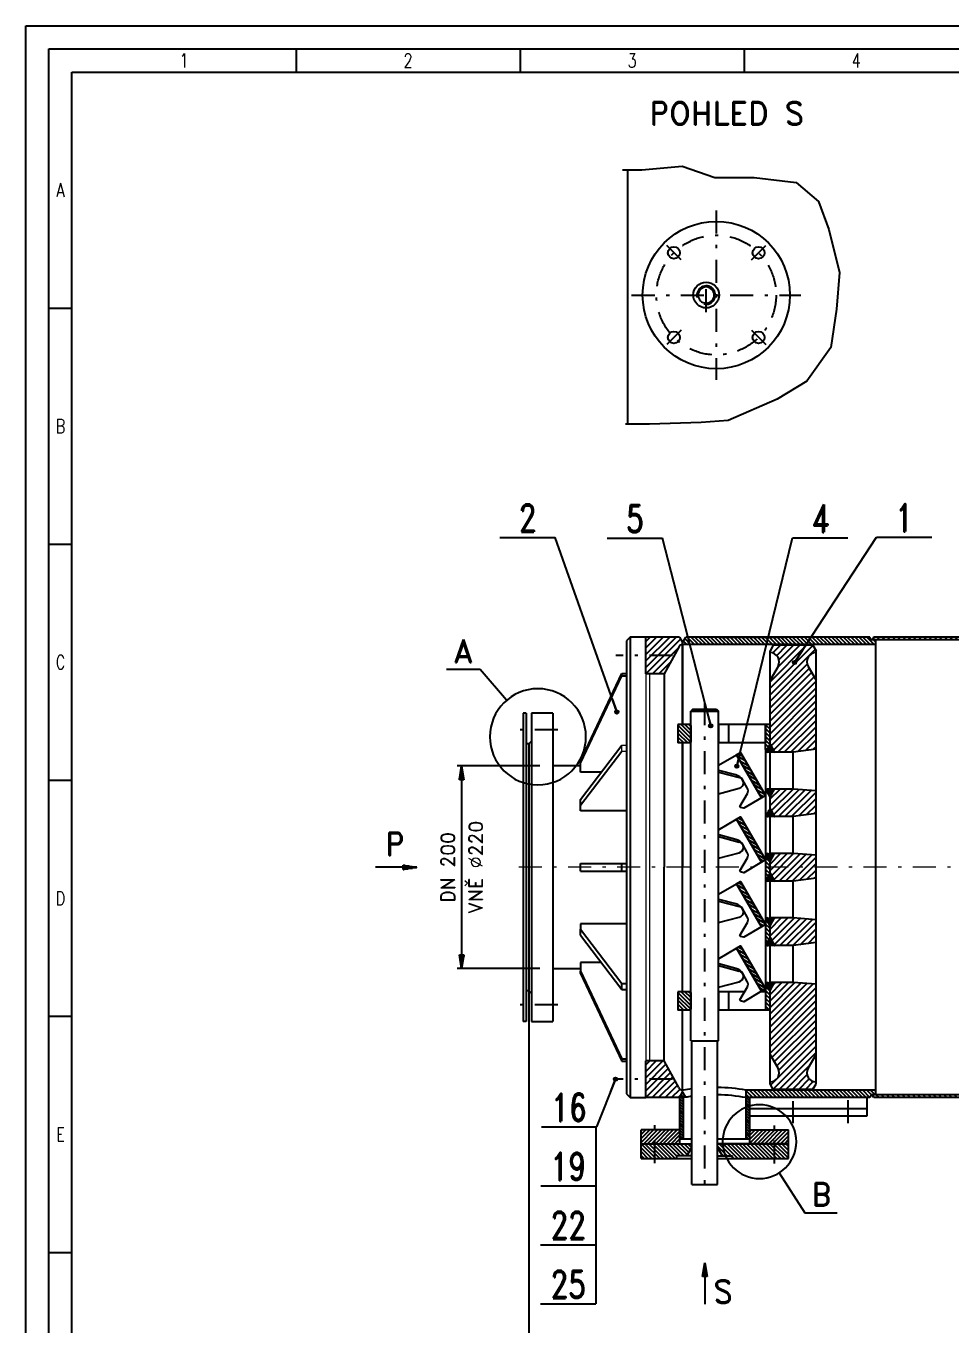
# Model space of a CAD drawing. Header units: millimetres. Extents: x -1300 to 1720, y -1790 to 360.
# Drawn here: x -1300 to -296, y -1049 to 360 of the extents above; entities that cross this region are included whole.
import ezdxf
from ezdxf.enums import TextEntityAlignment as Align

# ---------------------------------------------------------------- set-up
doc = ezdxf.new("R2010")
doc.units = ezdxf.units.MM
doc.header["$LTSCALE"] = 5
doc.header["$PDMODE"] = 1
doc.linetypes.add('CSN_CERCHOVANA', pattern=[10.7, 5, -2.5, 0.7, -2.5])
for name, color, linetype in [('DV1_0', 7, 'Continuous'), ('KOTY', 4, 'Continuous'), ('OSY', 1, 'CSN_CERCHOVANA'), ('PROF_FRM1', 7, 'Continuous'), ('PROF_FRM2', 7, 'Continuous'), ('PROF_FRM3', 6, 'Continuous'), ('SILNA', 7, 'Continuous'), ('SLABA', 4, 'Continuous'), ('SRAFY', 6, 'Continuous'), ('TUCNA', 2, 'Continuous'), ('ZAVIT', 4, 'Continuous')]:
    doc.layers.add(name, color=color, linetype=linetype)
doc.styles.add('MSPR_TXT', font='romans', dxfattribs={"width": 0.75})
doc.styles.add('ROMANS', font='ROMANS.SHX')
doc.styles.add('SIMPLEX', font='SIMPLEX', dxfattribs={"width": 0.75})
doc.styles.add('ZVVZ', font='romand.shx')
doc.dimstyles.new('PROFI_CSN', dxfattribs={"dimscale": 0, "dimtxt": 3, "dimasz": 3, "dimexe": 1, "dimexo": 0, "dimgap": 1.5, "dimtad": 1, "dimlfac": -1, "dimrnd": 0.5, "dimzin": 9, "dimlunit": 6, "dimtxsty": 'ZVVZ', "dimblk": 'PRCLFILL', "dimcen": 0, "dimclrd": 256, "dimclre": 256, "dimclrt": 256, "dimadec": 1, "dimazin": 2, "dimtm": 1e-09, "dimtfac": 0.6, "dimtmove": 0, "dimatfit": 0, "dimldrblk": 'PRCLFILL', "dimfxl": 0, "dimarcsym": 0})

# ---------------------------------------------------------------- blocks, each defined once
blk = doc.blocks.new('PRCLFILL')
at = {"ltscale": 20}
for p, q in [((-1, 0.167), (0, 0)), ((-1, -0.167), (-1, 0.167)), ((0, 0), (-1, -0.167))]:
    blk.add_line(p, q, dxfattribs=at)
at = {"color": 0, "ltscale": 20}
for p, q in [((-1, 0.146), (-0.873, 0.146)), ((-1, 0.096), (-0.573, 0.096)), ((-1, 0.046), (-0.273, 0.046)), ((-1, -0.004), (-0.027, -0.004)), ((-1, -0.054), (-0.327, -0.054)), ((-1, -0.104), (-0.627, -0.104)), ((-1, -0.154), (-0.927, -0.154))]:
    blk.add_line(p, q, dxfattribs=at)
blk = doc.blocks.new('*D76')
at = {"layer": 'Defpoints', "color": 0}
for p in [(311.7, -553.5), (-753.5, -687.5), (311.7, -1109)]:
    blk.add_point(p, dxfattribs=at)
at = {"layer": 'KOTY', "lineweight": -2}
for p, q in [((311.7, -553.5), (311.7, -1114)), ((-753.5, -687.5), (-753.5, -1114)), ((-738.5, -1109), (296.7, -1109))]:
    blk.add_line(p, q, dxfattribs=at)
at = {"layer": 'KOTY', "lineweight": -2, "xscale": 15, "yscale": 15, "zscale": 15, "rotation": 180}
blk.add_blockref('PRCLFILL', (-753.5, -1109), dxfattribs=at)
at = {"layer": 'KOTY', "lineweight": -2, "xscale": 15, "yscale": 15, "zscale": 15}
blk.add_blockref('PRCLFILL', (311.7, -1109), dxfattribs=at)
at = {"layer": 'KOTY', "insert": (-220.9, -1090), "char_height": 15, "attachment_point": 5, "style": 'ZVVZ'}
blk.add_mtext('(1065)', dxfattribs=at)
blk = doc.blocks.new('*D79')
at = {"layer": 'Defpoints', "color": 0}
for p in [(-741.6, -443.5), (-826.4, -663.5), (-741.6, -663.5)]:
    blk.add_point(p, dxfattribs=at)
at = {"layer": 'KOTY', "lineweight": -2}
for p, q in [((-741.6, -443.5), (-831.4, -443.5)), ((-826.4, -458.5), (-826.4, -648.5)), ((-741.6, -663.5), (-831.4, -663.5))]:
    blk.add_line(p, q, dxfattribs=at)
at = {"layer": 'KOTY', "lineweight": -2, "xscale": 15, "yscale": 15, "zscale": 15}
for p, rotation in [((-826.4, -443.5), 90), ((-826.4, -663.5), 270)]:
    blk.add_blockref('PRCLFILL', p, dxfattribs=dict(at, rotation=rotation))
at = {"layer": 'KOTY', "insert": (-841.4, -553.5), "char_height": 15, "attachment_point": 5, "rotation": 90, "style": 'ZVVZ'}
blk.add_mtext('DN 200', dxfattribs=at)
blk = doc.blocks.new('prcirtop')
blk.add_lwpolyline([(-1, 0, 1), (1, 0, 1)], format="xyb", close=True)
blk = doc.blocks.new('PROFBT003XATVE')
at = {"layer": 'PROF_FRM1'}
for p, q in [((0, 0), (0, 420)), ((0, 420), (594, 420))]:
    blk.add_line(p, q, dxfattribs=at)
at = {"layer": 'PROF_FRM3'}
for p, q in [((-5, -5), (-5, 425)), ((-5, 425), (599, 425)), ((53.67, 420), (53.67, 415)), ((102.33, 420), (102.33, 415)), ((151, 420), (151, 415)), ((5, 5), (5, 415)), ((5, 415), (589, 415)), ((0, 363.75), (5, 363.75)), ((0, 312.5), (5, 312.5)), ((0, 261.25), (5, 261.25)), ((0, 210), (5, 210)), ((0, 158.75), (5, 158.75))]:
    blk.add_line(p, q, dxfattribs=at)
at = {"style": 'ZVVZ', "flags": 9}
for tag in ['INFO', 'INFO1', 'INFO2', 'INFO3', 'INFO4', 'INFO5', 'INFO6', 'INFO7', 'INFO8', 'INFO9']:
    blk.add_attdef(tag, (0, 0), '', height=3, dxfattribs=at)
at = {"layer": 'PROF_FRM2', "style": 'SIMPLEX', "width": 0.75}
for s, p in [('1', (29.33, 416)), ('2', (78, 416)), ('3', (126.67, 416)), ('4', (175.33, 416)), ('A', (2.5, 387.88)), ('B', (2.5, 336.62)), ('C', (2.5, 285.38)), ('D', (2.5, 234.12)), ('E', (2.5, 182.88))]:
    blk.add_text(s, height=3, dxfattribs=at).set_placement(p, align=Align.CENTER)
at = {"layer": 'PROF_FRM2', "style": 'MSPR_TXT', "width": 0.75, "flags": 1}
for tag, p in [('DY', (594, 420)), ('DX', (0, 0))]:
    blk.add_attdef(tag, p, '', height=10, dxfattribs=at)
at = {"layer": 'SILNA', "color": 4, "style": 'ROMANS'}
for tag, p, height in [('BLATT5', (555.26, 82.11), 3), ('POZN', (439.84, 61.31), 2), ('BLATT9A', (443.79, 55.7), 2), ('BLATT8A', (444.68, 37.14), 2), ('SKP', (479.28, 31.96), 2), ('STARY', (520.58, 31.66), 2)]:
    blk.add_attdef(tag, p, '', height=height, dxfattribs=at)
at = {"layer": 'SILNA', "color": 4, "style": 'ROMANS', "flags": 8}
for tag, height, p in [('C', 2.5, (442.82, 76.7)), ('BG', 2, (452.54, 71.85))]:
    blk.add_attdef(tag, text='', height=height, dxfattribs=at).set_placement(p, align=Align.CENTER)
at = {"layer": 'SILNA', "color": 7, "style": 'ROMANS'}
for tag, height, p in [('BLATT4', 4, (425.33, 49.1)), ('BLATT10A', 5, (456.11, 19.71)), ('BLATT12', 5, (543.51, 16.88)), ('BLAT10B', 5, (454.34, 11.96))]:
    blk.add_attdef(tag, text='', height=height, dxfattribs=at).set_placement(p, align=Align.CENTER)
at = {"layer": 'SILNA', "color": 4, "style": 'ROMANS'}
blk.add_attdef('PREZ', text='', height=2, dxfattribs=at).set_placement((457.25, 52.08), align=Align.MIDDLE)
at = {"layer": 'SILNA', "color": 4, "style": 'ROMANS', "width": 1.137469}
blk.add_attdef('TECHN', text='', height=2, rotation=0.0172, dxfattribs=at).set_placement((449.17, 46.67), (469.97, 46.67), align=Align.FIT)
at = {"layer": 'SILNA', "color": 4, "style": 'ROMANS'}
for tag, height, p in [('VEDL', 2, (425.66, 42.76)), ('V', 3, (584.05, 18.45))]:
    blk.add_attdef(tag, text='', height=height, dxfattribs=at).set_placement(p, align=Align.CENTER)
blk.add_attdef('TYP', text='', height=2, dxfattribs=at).set_placement((464.66, 31.66), align=Align.RIGHT)
at = {"layer": 'SILNA', "color": 4, "style": 'ROMANS', "flags": 8}
for tag, p in [('L', (514.45, 12.3)), ('L1', (582.96, 12.3))]:
    blk.add_attdef(tag, p, '', height=2, dxfattribs=at)
blk = doc.blocks.new('ballflag')
blk.add_line((0, 0), (2, 0))
at = {"style": 'SIMPLEX', "width": 0.75}
blk.add_attdef('ATR1', text='', height=1, dxfattribs=at).set_placement((1.002, 0.203), align=Align.CENTER)
blk = doc.blocks.new('PROFBALL00BQ17AE')
at = {"layer": 'TUCNA'}
ref = blk.add_blockref('ballflag', (0, 0), dxfattribs=dict(at, xscale=6, yscale=6, zscale=6))
ref.add_attrib('ATR1', '1', dxfattribs={"layer": '0', "height": 6, "style": 'ZVVZ', "width": 0.75}).set_placement((6.01, 1.22), align=Align.CENTER)
blk = doc.blocks.new('P-DOT')
blk.add_line((-1, 0), (0, 0))
at = {"color": 0}
for p, q in [((-0.125, 0), (0.125, 0)), ((-0.118, 0.04), (0.118, 0.04)), ((-0.096, 0.08), (0.096, 0.08)), ((-0.035, 0.12), (0.035, 0.12)), ((-0.118, -0.04), (0.118, -0.04)), ((-0.096, -0.08), (0.096, -0.08)), ((-0.035, -0.12), (0.035, -0.12))]:
    blk.add_line(p, q, dxfattribs=at)
blk.add_circle((0, 0), 0.125)
blk = doc.blocks.new('PROFBALL00BQDZSE', base_point=(12, 0))
at = {"layer": 'TUCNA'}
ref = blk.add_blockref('ballflag', (0, 0), dxfattribs=dict(at, xscale=6, yscale=6, zscale=6))
ref.add_attrib('ATR1', '2', dxfattribs={"layer": '0', "height": 6, "style": 'ZVVZ', "width": 0.75}).set_placement((6.01, 1.22), align=Align.CENTER)
blk = doc.blocks.new('PROFBALL00BQY6SE')
at = {"layer": 'TUCNA'}
ref = blk.add_blockref('ballflag', (0, 0), dxfattribs=dict(at, xscale=6, yscale=6, zscale=6))
ref.add_attrib('ATR1', '4', dxfattribs={"layer": '0', "height": 6, "style": 'ZVVZ', "width": 0.75}).set_placement((6.01, 1.22), align=Align.CENTER)
blk = doc.blocks.new('PROFBALL00BR5GYE', base_point=(12, 0))
at = {"layer": 'TUCNA'}
ref = blk.add_blockref('ballflag', (0, 0), dxfattribs=dict(at, xscale=6, yscale=6, zscale=6))
ref.add_attrib('ATR1', '5', dxfattribs={"layer": '0', "height": 6, "style": 'ZVVZ', "width": 0.75}).set_placement((6.01, 1.22), align=Align.CENTER)
blk = doc.blocks.new('PROFBALL00DX9OJE', base_point=(12, 0))
at = {"layer": 'TUCNA'}
ref = blk.add_blockref('ballflag', (0, 0), dxfattribs=dict(at, xscale=6, yscale=6, zscale=6))
ref.add_attrib('ATR1', '16', dxfattribs={"layer": '0', "height": 6, "style": 'ZVVZ', "width": 0.75}).set_placement((6.01, 1.22), align=Align.CENTER)
blk = doc.blocks.new('PROFBALL00E4KN4E', base_point=(12, 0))
at = {"layer": 'TUCNA'}
ref = blk.add_blockref('ballflag', (0, 0), dxfattribs=dict(at, xscale=6, yscale=6, zscale=6))
ref.add_attrib('ATR1', '25', dxfattribs={"layer": '0', "height": 6, "style": 'ZVVZ', "width": 0.75}).set_placement((6.01, 1.22), align=Align.CENTER)
blk = doc.blocks.new('PROFBALL00E1HERE', base_point=(12, 0))
at = {"layer": 'TUCNA'}
ref = blk.add_blockref('ballflag', (0, 0), dxfattribs=dict(at, xscale=6, yscale=6, zscale=6))
ref.add_attrib('ATR1', '19', dxfattribs={"layer": '0', "height": 6, "style": 'ZVVZ', "width": 0.75}).set_placement((6.01, 1.22), align=Align.CENTER)
blk = doc.blocks.new('PROFBALL00E4AKPE', base_point=(12, 0))
at = {"layer": 'TUCNA'}
ref = blk.add_blockref('ballflag', (0, 0), dxfattribs=dict(at, xscale=6, yscale=6, zscale=6))
ref.add_attrib('ATR1', '22', dxfattribs={"layer": '0', "height": 6, "style": 'ZVVZ', "width": 0.75}).set_placement((6.01, 1.22), align=Align.CENTER)

msp = doc.modelspace()

# ---------------------------------------------------------------- hatches: boundary and pattern name
at = {"layer": 'SRAFY'}
h = msp.add_hatch(dxfattribs=at)
h.set_pattern_fill('_USER', color=256, scale=5, angle=45, style=0, pattern_type=0)
h.set_pattern_definition([(45, (0, 0), (-3.535534, 3.535534), [])])
h.paths.add_polyline_path([(-590.826, -314.661, -0.23460696), (-586.508, -311.524), (-586.508, -309.524), (-589.972, -303.524), (-626.508, -303.524), (-626.508, -343.524), (-606.508, -343.524)])
h.paths.add_polyline_path([(-606.508, -763.524), (-626.508, -763.524), (-626.508, -803.524), (-589.972, -803.524), (-586.508, -797.524), (-586.508, -795.524, -0.23460696), (-590.826, -792.387)])
h = msp.add_hatch(dxfattribs=at)
h.set_pattern_fill('_USER', color=256, scale=3, angle=315, style=0, pattern_type=0)
h.set_pattern_definition([(135, (-225.574, -52.7725), (-2.12132, -2.12132), [])])
h.paths.add_polyline_path([(-383.24, -803.524), (-381.508, -800.524), (-376.508, -800.524), (-376.508, -795.524), (-517.508, -795.524), (-517.508, -803.524)])
h.paths.add_polyline_path([(-376.508, -311.524), (-376.508, -306.524), (-380.508, -306.524), (-381.508, -306.524), (-383.24, -303.524), (-583.044, -303.524), (-586.508, -309.524), (-586.508, -311.524)])
h = msp.add_hatch(dxfattribs=at)
h.set_pattern_fill('_USER', color=256, scale=4, angle=135, style=0, pattern_type=0)
h.set_pattern_definition([(135, (0, 0), (-2.828427, -2.828427), [])])
h.paths.add_polyline_path([(-168.411, -303.524), (-378.776, -303.524), (-380.508, -306.524), (-376.508, -306.524), (-167.125, -306.524)])
h.paths.add_polyline_path([(-91.508, -800.524), (-380.508, -800.524), (-378.776, -803.524), (-91.508, -803.524)])
h = msp.add_hatch(dxfattribs=at)
h.set_pattern_fill('_U', color=256, scale=5, angle=45, style=0, pattern_type=0)
h.set_pattern_definition([(225, (283.0715, -319.9496), (3.535534, -3.535534), [])])
h.paths.add_polyline_path([(-441.508, -680.492), (-466.508, -678.524), (-486.508, -678.524), (-491.508, -687.184), (-491.508, -756.524), (-482.848, -771.524, -0.57735027), (-491.508, -786.524), (-491.508, -788.524), (-488.044, -794.524), (-444.972, -794.524), (-441.508, -788.524), (-441.508, -786.524, -0.57735027), (-450.168, -771.524), (-441.508, -756.524)])
h.paths.add_polyline_path([(-466.508, -638.524), (-441.508, -635.233), (-441.508, -610.492), (-466.508, -608.524), (-486.508, -608.524), (-491.508, -617.184), (-491.508, -629.864), (-486.508, -638.524)])
h.paths.add_polyline_path([(-491.508, -553.524), (-491.508, -559.864), (-486.508, -568.524), (-466.508, -568.524), (-441.508, -565.233), (-441.508, -553.524)])
h.paths.add_polyline_path([(-486.508, -538.524), (-491.508, -547.184), (-491.508, -553.524), (-441.508, -553.524), (-441.508, -540.492), (-466.508, -538.524)])
h.paths.add_polyline_path([(-441.508, -495.233), (-441.508, -470.492), (-466.508, -468.524), (-486.508, -468.524), (-491.508, -477.184), (-491.508, -489.864), (-486.508, -498.524), (-466.508, -498.524)])
h.paths.add_polyline_path([(-491.508, -419.864), (-486.508, -428.524), (-466.508, -428.524), (-441.508, -425.233), (-441.508, -350.524), (-450.168, -335.524, -0.57735027), (-441.508, -320.524), (-441.508, -318.524), (-444.972, -312.524), (-488.044, -312.524), (-491.508, -318.524), (-491.508, -320.524, -0.57735027), (-482.848, -335.524), (-491.508, -350.524)])
h = msp.add_hatch(dxfattribs=at)
h.set_pattern_fill('_USER', color=256, scale=3, angle=315, style=0, pattern_type=0)
h.set_pattern_definition([(135, (-361.476, -171.1982), (-2.12132, -2.12132), [])])
h.paths.add_polyline_path([(-577.508, -399.524), (-578.508, -398.524), (-591.508, -398.524), (-591.508, -418.524), (-578.508, -418.524), (-577.508, -417.524)])
h = msp.add_hatch(dxfattribs=at)
h.set_pattern_fill('_USER', color=256, scale=3, angle=135, style=0, pattern_type=0)
h.set_pattern_definition([(135, (0, 0), (-2.12132, -2.12132), [])])
h.paths.add_polyline_path([(-491.508, -398.524), (-496.508, -398.524), (-496.508, -418.524), (-496.508, -425.524, 0.16971771), (-495.855, -427.393), (-491.508, -419.864)])
h.paths.add_polyline_path([(-491.508, -547.184), (-495.737, -539.517, 0.14572556), (-496.471, -541.064), (-496.469, -545.38), (-496.387, -545.52), (-496.469, -545.568), (-496.465, -553.524), (-491.508, -553.524)])
h.paths.add_polyline_path([(-491.508, -553.524), (-496.465, -553.524), (-496.458, -566.068, 0.12313693), (-495.855, -567.393), (-491.508, -559.864)])
h.paths.add_polyline_path([(-491.508, -617.184), (-495.737, -609.517, 0.12937424), (-496.435, -610.875), (-496.433, -615.441), (-496.387, -615.52), (-496.433, -615.548), (-496.423, -636.235, 0.10869428), (-495.855, -637.393), (-491.508, -629.864)])
h.paths.add_polyline_path([(-491.508, -687.184), (-495.737, -679.517, 0.11683575), (-496.4, -680.731), (-496.397, -685.502), (-496.387, -685.52), (-496.397, -685.527), (-496.386, -708.524), (-491.508, -708.524)])
h = msp.add_hatch(dxfattribs=at)
h.set_pattern_fill('_USER', color=256, scale=0.1, angle=45, style=0, pattern_type=0)
h.set_pattern_definition([(45, (0, 0), (-0.070710678, 0.070710678), [])])
h.paths.add_polyline_path([(-491.508, -419.864), (-495.855, -427.393, 0.22843689), (-493.508, -428.524), (-491.508, -428.524)])
h.paths.add_polyline_path([(-491.508, -419.864), (-491.508, -428.524), (-486.508, -428.524)])
h.paths.add_polyline_path([(-491.508, -468.524), (-493.507, -468.524, 0.21262973), (-495.737, -469.517), (-491.508, -477.184)])
h.paths.add_polyline_path([(-486.508, -468.524), (-491.508, -468.524), (-491.508, -477.184)])
h = msp.add_hatch(dxfattribs=at)
h.set_pattern_fill('_USER', color=256, scale=3, angle=30, style=0, pattern_type=0)
h.set_pattern_definition([(330, (-303.7965, 44.5727), (-1.5, -2.598076), [])])
h.paths.add_polyline_path([(-496.387, -475.52), (-500.704, -478.043), (-527.948, -431.42), (-523.631, -428.897)])
h = msp.add_hatch(dxfattribs=at)
h.set_pattern_fill('_USER', color=256, scale=0.1, angle=45, style=0, pattern_type=0)
h.set_pattern_definition([(45, (0, -70), (-0.070710678, 0.070710678), [])])
h.paths.add_polyline_path([(-491.508, -489.864), (-495.855, -497.393, 0.22843689), (-493.508, -498.524), (-491.508, -498.524)])
h.paths.add_polyline_path([(-491.508, -489.864), (-491.508, -498.524), (-486.508, -498.524)])
h.paths.add_polyline_path([(-491.508, -538.524), (-493.507, -538.524, 0.21262973), (-495.737, -539.517), (-491.508, -547.184)])
h.paths.add_polyline_path([(-486.508, -538.524), (-491.508, -538.524), (-491.508, -547.184)])
h = msp.add_hatch(dxfattribs=at)
h.set_pattern_fill('_USER', color=256, scale=3, angle=30, style=0, pattern_type=0)
h.set_pattern_definition([(330, (-303.7965, -25.4273), (-1.5, -2.598076), [])])
h.paths.add_polyline_path([(-496.387, -545.52), (-500.704, -548.043), (-527.948, -501.42), (-523.631, -498.897)])
h = msp.add_hatch(dxfattribs=at)
h.set_pattern_fill('_USER', color=256, scale=0.1, angle=45, style=0, pattern_type=0)
h.set_pattern_definition([(45, (0, -140), (-0.070710678, 0.070710678), [])])
h.paths.add_polyline_path([(-491.508, -559.864), (-495.855, -567.393, 0.22843689), (-493.508, -568.524), (-491.508, -568.524)])
h.paths.add_polyline_path([(-491.508, -559.864), (-491.508, -568.524), (-486.508, -568.524)])
h.paths.add_polyline_path([(-491.508, -608.524), (-493.507, -608.524, 0.21262973), (-495.737, -609.517), (-491.508, -617.184)])
h.paths.add_polyline_path([(-486.508, -608.524), (-491.508, -608.524), (-491.508, -617.184)])
h = msp.add_hatch(dxfattribs=at)
h.set_pattern_fill('_USER', color=256, scale=3, angle=30, style=0, pattern_type=0)
h.set_pattern_definition([(330, (-303.7965, -95.4273), (-1.5, -2.598076), [])])
h.paths.add_polyline_path([(-496.387, -615.52), (-500.704, -618.043), (-527.948, -571.42), (-523.631, -568.897)])
h = msp.add_hatch(dxfattribs=at)
h.set_pattern_fill('_USER', color=256, scale=0.1, angle=45, style=0, pattern_type=0)
h.set_pattern_definition([(45, (1e-13, -210), (-0.070710678, 0.070710678), [])])
h.paths.add_polyline_path([(-491.508, -629.864), (-495.855, -637.393, 0.22843689), (-493.508, -638.524), (-491.508, -638.524)])
h.paths.add_polyline_path([(-491.508, -629.864), (-491.508, -638.524), (-486.508, -638.524)])
h.paths.add_polyline_path([(-491.508, -678.524), (-493.507, -678.524, 0.21262973), (-495.737, -679.517), (-491.508, -687.184)])
h.paths.add_polyline_path([(-486.508, -678.524), (-491.508, -678.524), (-491.508, -687.184)])
h = msp.add_hatch(dxfattribs=at)
h.set_pattern_fill('_USER', color=256, scale=3, angle=30, style=0, pattern_type=0)
h.set_pattern_definition([(330, (-303.7965, -165.4273), (-1.5, -2.598076), [])])
h.paths.add_polyline_path([(-496.387, -685.52), (-500.704, -688.043), (-527.948, -641.42), (-523.631, -638.897)])
h = msp.add_hatch(dxfattribs=at)
h.set_pattern_fill('_USER', color=256, scale=3, angle=315, style=0, pattern_type=0)
h.set_pattern_definition([(135, (-361.476, -461.1845), (-2.12132, -2.12132), [])])
h.paths.add_polyline_path([(-577.508, -689.51), (-578.508, -688.51), (-591.508, -688.51), (-591.508, -708.51), (-578.508, -708.51), (-577.508, -707.51)])
h = msp.add_hatch(dxfattribs=at)
h.set_pattern_fill('_USER', color=256, scale=2, angle=315, style=0, pattern_type=0)
h.set_pattern_definition([(315, (0, 0), (1.4142136, 1.4142136), [])])
h.paths.add_polyline_path([(-585.508, -803.271), (-589.508, -803.524), (-589.508, -848.524), (-585.508, -848.524)])
h.paths.add_polyline_path([(-513.508, -803.524), (-517.508, -803.524), (-517.508, -848.524), (-513.508, -848.524), (-513.508, -838.524)])
h = msp.add_hatch(dxfattribs=at)
h.set_pattern_fill('_U', color=256, scale=3, angle=45, style=0, pattern_type=0)
h.set_pattern_definition([(45, (0, 0), (-2.12132, 2.12132), [])])
h.paths.add_polyline_path([(-616.508, -838.524), (-631.508, -838.524), (-631.508, -853.524), (-616.508, -853.524)])
h.paths.add_polyline_path([(-589.508, -838.524), (-616.508, -838.524), (-616.508, -853.524), (-589.508, -853.524)])
h.paths.add_polyline_path([(-486.508, -838.524), (-513.508, -838.524), (-513.508, -853.524), (-486.508, -853.524)])
h.paths.add_polyline_path([(-471.508, -838.524), (-486.508, -838.524), (-486.508, -853.524), (-471.508, -853.524)])
h = msp.add_hatch(dxfattribs=at)
h.set_pattern_fill('_U', color=256, scale=3, angle=225, style=0, pattern_type=0)
h.set_pattern_definition([(315, (767.7067, -1103.0523), (-2.1213203, -2.1213203), [])])
h.paths.add_polyline_path([(-631.508, -853.524), (-631.508, -869.524), (-592.758, -869.524), (-592.758, -866.524), (-581.804, -866.524), (-576.608, -857.524), (-576.608, -853.524)])
h.paths.add_polyline_path([(-548.408, -853.524), (-548.408, -857.524), (-543.212, -866.524), (-532.258, -866.524), (-532.258, -869.524), (-471.508, -869.524), (-471.508, -853.524)])

# ---------------------------------------------------------------- linework, layer by layer
at = {"color": 7, "linetype": 'Continuous', "lineweight": 0}
for p, q in [((-626.508, -303.524), (-626.508, -803.524)), ((-622.508, -343.524), (-626.508, -343.524)), ((-652.508, -427.447), (-652.508, -420.975)), ((-652.508, -420.975), (-647.508, -420.975)), ((-652.508, -427.447), (-647.508, -427.447)), ((-697.508, -440.633), (-697.508, -438.161)), ((-626.508, -763.524), (-622.508, -763.524))]:
    msp.add_line(p, q, dxfattribs=at)
at = {"layer": 'DV1_0', "color": 7, "linetype": 'Continuous', "lineweight": 0}
msp.add_line((-622.508, -343.524), (-622.508, -763.524), dxfattribs=at)
at = {"layer": 'KOTY'}
for p, q in [((-777.621, -372.24), (-806.305, -338.871)), ((-759.508, -443.524), (-816.874, -443.524)), ((-759.508, -663.524), (-816.874, -663.524)), ((-481.46, -885.098), (-453.808, -928.534))]:
    msp.add_line(p, q, dxfattribs=at)
at = {"layer": 'OSY'}
for p, q in [((-549.882, 159.554), (-549.882, -24.266)), ((-587.97, 105.733), (-603.717, 121.479)), ((-511.793, 105.733), (-496.046, 121.479)), ((-560.882, 48.972), (-560.882, 86.316)), ((-641.792, 67.644), (-457.972, 67.644)), ((-587.97, 29.555), (-603.717, 13.809)), ((-511.793, 29.555), (-496.046, 13.809)), ((-597.46, -323.524), (-658.914, -323.524)), ((-562.508, -374.071), (-562.508, -906.816)), ((-721.861, -404.423), (-765.735, -404.423)), ((-721.861, -702.625), (-765.735, -702.625)), ((-597.46, -783.524), (-659.291, -783.524)), ((-466.513, -831.24), (-466.513, -807.341)), ((-406.508, -831.24), (-406.508, -806.344)), ((-616.508, -874.537), (-616.508, -831.119)), ((-486.508, -874.889), (-486.508, -831.119))]:
    msp.add_line(p, q, dxfattribs=at)
at = {"layer": 'OSY', "lineweight": 0}
msp.add_line((330.599, -553.524), (-768.902, -553.524), dxfattribs=at)
at = {"layer": 'OSY'}
msp.add_circle((-549.882, 67.644), 65, dxfattribs=at)
at = {"layer": 'SILNA'}
for p, q in [((-645.882, -72.61), (-645.882, 203.462)), ((-643.508, -303.524), (-647.508, -307.524)), ((-647.508, -307.524), (-647.508, -799.524)), ((-643.508, -303.524), (-643.508, -803.524)), ((-626.508, -303.524), (-643.508, -303.524)), ((-589.972, -303.524), (-626.508, -303.524)), ((-626.508, -343.524), (-626.508, -303.524)), ((-589.972, -303.524), (-586.508, -309.524)), ((-586.508, -309.524), (-583.044, -303.524)), ((-586.508, -398.524), (-586.508, -309.524)), ((-383.24, -303.524), (-583.044, -303.524)), ((-546.508, -303.524), (-474.508, -303.524)), ((-381.508, -306.524), (-383.24, -303.524)), ((-376.508, -306.524), (-381.508, -306.524)), ((-378.776, -303.524), (-380.508, -306.524)), ((-167.125, -306.524), (-380.508, -306.524)), ((-98.508, -303.524), (-378.776, -303.524)), ((-376.508, -800.524), (-376.508, -306.524)), ((-590.733, -314.491), (-606.508, -343.524)), ((-376.508, -311.524), (-586.508, -311.524)), ((-586.508, -311.524), (-586.508, -398.524)), ((-488.044, -312.524), (-491.508, -318.524)), ((-491.508, -756.524), (-491.508, -318.524)), ((-444.972, -312.524), (-488.044, -312.524)), ((-444.972, -312.524), (-441.508, -318.524)), ((-441.508, -756.524), (-441.508, -318.524)), ((-482.848, -335.524), (-491.508, -350.524)), ((-450.168, -335.524), (-441.508, -350.524)), ((-697.508, -438.161), (-652.508, -343.056)), ((-697.508, -440.633), (-652.508, -345.528)), ((-652.508, -343.056), (-647.508, -343.056)), ((-652.508, -345.528), (-652.508, -343.056)), ((-652.508, -345.528), (-647.508, -345.528)), ((-606.508, -343.524), (-626.508, -343.524)), ((-606.508, -343.524), (-606.508, -553.524)), ((-759.508, -386.024), (-759.508, -721.024)), ((-756.508, -386.024), (-759.508, -386.024)), ((-756.508, -386.024), (-756.508, -721.024)), ((-750.508, -386.024), (-750.508, -721.024)), ((-727.508, -386.024), (-750.508, -386.024)), ((-727.508, -386.024), (-727.508, -721.024)), ((-575.508, -381.878), (-577.508, -383.878)), ((-577.508, -741.878), (-577.508, -383.878)), ((-577.508, -383.878), (-547.508, -383.878)), ((-575.508, -381.878), (-549.508, -381.878)), ((-549.508, -381.878), (-547.508, -383.878)), ((-547.508, -741.878), (-547.508, -383.878)), ((-591.508, -398.524), (-591.508, -418.524)), ((-577.508, -398.524), (-591.508, -398.524)), ((-578.508, -398.524), (-577.508, -399.524)), ((-577.508, -399.524), (-577.508, -417.524)), ((-496.508, -398.524), (-547.508, -398.524)), ((-547.508, -399.524), (-546.508, -398.524)), ((-547.508, -399.524), (-547.508, -417.524)), ((-536.508, -398.524), (-536.508, -418.524)), ((-496.508, -425.524), (-496.508, -398.524)), ((-496.508, -398.524), (-496.508, -418.524)), ((-491.508, -398.524), (-496.508, -398.524)), ((-753.508, -419.524), (-756.508, -419.524)), ((-750.508, -416.524), (-753.508, -419.524)), ((-753.508, -419.524), (-753.508, -687.524)), ((-697.508, -479.754), (-652.508, -420.975)), ((-577.508, -418.524), (-591.508, -418.524)), ((-586.508, -418.524), (-586.508, -553.524)), ((-586.508, -688.51), (-586.508, -418.524)), ((-578.508, -418.524), (-577.508, -417.524)), ((-546.508, -418.524), (-547.508, -417.524)), ((-496.508, -418.524), (-547.508, -418.524)), ((-491.508, -419.864), (-495.827, -427.344)), ((-491.508, -419.864), (-486.508, -428.524)), ((-697.508, -486.226), (-652.508, -427.447)), ((-496.508, -425.524), (-496.508, -475.312)), ((-491.508, -428.524), (-493.508, -428.524)), ((-466.508, -428.524), (-491.508, -428.524)), ((-441.508, -425.233), (-466.508, -428.524)), ((-466.508, -468.524), (-466.508, -428.524)), ((-697.508, -443.524), (-727.508, -443.524)), ((-697.508, -450.213), (-697.508, -440.633)), ((-674.892, -450.213), (-697.508, -450.213)), ((-547.508, -450.166), (-524.985, -456.075)), ((-547.508, -473.591), (-524.985, -467.682)), ((-496.507, -471.526), (-496.386, -708.524)), ((-491.508, -477.184), (-495.737, -469.517)), ((-491.423, -468.524), (-493.507, -468.524)), ((-491.508, -477.184), (-486.508, -468.524)), ((-466.508, -468.524), (-491.508, -468.524)), ((-441.508, -470.492), (-466.508, -468.524)), ((-697.508, -486.226), (-697.508, -479.754)), ((-697.508, -492.147), (-697.508, -486.226)), ((-647.508, -492.147), (-697.508, -492.147)), ((-647.508, -492.147), (-697.508, -492.147)), ((-491.508, -489.864), (-495.827, -497.344)), ((-491.508, -489.864), (-486.508, -498.524)), ((-466.508, -498.524), (-491.508, -498.524)), ((-441.508, -495.233), (-466.508, -498.524)), ((-466.508, -538.524), (-466.508, -498.524)), ((-547.508, -520.166), (-524.985, -526.075)), ((-547.508, -543.591), (-524.985, -537.682)), ((-491.508, -547.184), (-495.737, -539.517)), ((-466.508, -538.524), (-491.508, -538.524)), ((-491.508, -547.184), (-486.508, -538.524)), ((-441.508, -540.492), (-466.508, -538.524)), ((-697.508, -557.524), (-697.508, -549.524)), ((-697.508, -549.524), (-652.508, -549.524)), ((-697.508, -557.524), (-652.508, -557.524)), ((-652.508, -557.524), (-652.508, -549.524)), ((-652.508, -549.524), (-647.508, -549.524)), ((-652.508, -557.524), (-647.508, -557.524)), ((-606.508, -763.524), (-606.508, -553.524)), ((-586.508, -688.51), (-586.508, -553.524)), ((-491.508, -559.864), (-495.827, -567.344)), ((-491.508, -559.864), (-486.508, -568.524)), ((-466.508, -568.524), (-491.508, -568.524)), ((-441.508, -565.233), (-466.508, -568.524)), ((-466.508, -608.524), (-466.508, -568.524)), ((-547.508, -590.166), (-524.985, -596.075)), ((-647.508, -614.902), (-697.508, -614.902)), ((-697.508, -614.902), (-697.508, -620.822)), ((-547.508, -613.591), (-524.985, -607.682)), ((-491.508, -617.184), (-495.737, -609.517)), ((-491.508, -617.184), (-486.508, -608.524)), ((-466.508, -608.524), (-491.508, -608.524)), ((-441.508, -610.492), (-466.508, -608.524)), ((-697.508, -620.822), (-652.508, -679.601)), ((-697.508, -627.294), (-697.508, -620.822)), ((-697.508, -627.294), (-652.508, -686.073)), ((-491.508, -629.864), (-495.827, -637.344)), ((-491.508, -629.864), (-486.508, -638.524)), ((-466.508, -638.524), (-491.508, -638.524)), ((-441.508, -635.233), (-466.508, -638.524)), ((-466.508, -678.524), (-466.508, -638.524)), ((-674.892, -656.835), (-697.508, -656.835)), ((-697.508, -656.835), (-697.508, -666.415)), ((-547.508, -660.166), (-524.985, -666.075)), ((-727.508, -663.524), (-697.508, -663.524)), ((-697.508, -666.415), (-652.508, -761.52)), ((-697.508, -668.887), (-697.508, -666.415)), ((-697.508, -668.887), (-652.508, -763.993)), ((-753.508, -687.524), (-756.508, -687.524)), ((-753.508, -687.524), (-750.508, -690.524)), ((-652.508, -679.601), (-647.508, -679.601)), ((-652.508, -686.073), (-652.508, -679.601)), ((-652.508, -686.073), (-647.508, -686.073)), ((-591.508, -688.51), (-591.508, -708.51)), ((-577.508, -688.51), (-591.508, -688.51)), ((-578.508, -688.51), (-577.508, -689.51)), ((-577.508, -689.51), (-577.508, -707.51)), ((-547.508, -683.591), (-524.985, -677.682)), ((-547.508, -689.51), (-546.508, -688.51)), ((-519.07, -688.51), (-547.508, -688.51)), ((-547.508, -689.51), (-547.508, -707.51)), ((-536.508, -688.51), (-536.508, -708.51)), ((-496.508, -688.51), (-501.503, -688.51)), ((-496.508, -688.51), (-496.508, -708.51)), ((-491.508, -687.184), (-495.737, -679.517)), ((-466.508, -678.524), (-491.508, -678.524)), ((-491.508, -687.184), (-486.508, -678.524)), ((-441.508, -680.492), (-466.508, -678.524)), ((-577.508, -708.51), (-591.508, -708.51)), ((-586.508, -797.524), (-586.508, -708.51)), ((-586.508, -795.524), (-586.508, -708.51)), ((-578.508, -708.51), (-577.508, -707.51)), ((-546.508, -708.51), (-547.508, -707.51)), ((-496.508, -708.51), (-547.508, -708.51)), ((-491.508, -708.524), (-496.508, -708.524)), ((-756.508, -721.024), (-759.508, -721.024)), ((-750.508, -721.024), (-727.508, -721.024)), ((-577.508, -741.878), (-547.508, -741.878)), ((-576.508, -897.878), (-576.508, -741.878)), ((-548.508, -897.878), (-548.508, -741.878)), ((-491.508, -786.524), (-491.508, -756.524)), ((-482.848, -771.524), (-491.508, -756.524)), ((-450.168, -771.524), (-441.508, -756.524)), ((-441.508, -786.524), (-441.508, -756.524)), ((-652.508, -761.52), (-647.508, -761.52)), ((-652.508, -763.993), (-652.508, -761.52)), ((-652.508, -763.993), (-647.508, -763.993)), ((-626.508, -803.524), (-626.508, -763.524)), ((-606.508, -763.524), (-626.508, -763.524)), ((-590.733, -792.557), (-606.508, -763.524)), ((-491.508, -788.524), (-491.508, -786.524)), ((-488.044, -794.524), (-491.508, -788.524)), ((-444.972, -794.524), (-441.508, -788.524)), ((-441.508, -788.524), (-441.508, -786.524)), ((-647.508, -799.524), (-643.508, -803.524)), ((-589.972, -803.524), (-586.508, -797.524)), ((-583.272, -803.129), (-589.508, -803.524)), ((-585.508, -795.524), (-586.508, -795.524)), ((-586.508, -797.524), (-583.272, -803.129)), ((-376.508, -795.524), (-517.508, -795.524)), ((-517.508, -803.524), (-517.508, -795.524)), ((-444.972, -794.524), (-488.044, -794.524)), ((-381.508, -800.524), (-383.24, -803.524)), ((-376.508, -800.524), (-381.508, -800.524)), ((-378.776, -803.524), (-380.508, -800.524)), ((-91.508, -800.524), (-380.508, -800.524)), ((-643.508, -803.524), (-626.508, -803.524)), ((-589.972, -803.524), (-626.508, -803.524)), ((-589.508, -848.524), (-589.508, -803.524)), ((-585.508, -848.524), (-585.508, -803.271)), ((-383.24, -803.524), (-517.508, -803.524)), ((-517.508, -848.524), (-517.508, -803.524)), ((-513.508, -848.524), (-513.508, -803.524)), ((-386.508, -815.524), (-513.508, -815.524)), ((-386.508, -803.524), (-386.508, -823.524)), ((-91.508, -803.524), (-378.776, -803.524)), ((-386.508, -823.524), (-513.508, -823.524)), ((-631.508, -853.524), (-631.508, -838.524)), ((-589.508, -838.524), (-631.508, -838.524)), ((-589.508, -853.524), (-589.508, -838.524)), ((-513.508, -853.524), (-513.508, -838.524)), ((-513.508, -838.524), (-471.508, -838.524)), ((-471.508, -853.524), (-471.508, -838.524)), ((-631.508, -853.524), (-576.508, -853.524)), ((-631.508, -853.524), (-576.508, -853.524)), ((-631.508, -869.524), (-631.508, -853.524)), ((-576.508, -848.524), (-589.508, -848.524)), ((-581.804, -866.524), (-576.608, -857.524)), ((-576.608, -857.524), (-576.608, -853.524)), ((-576.508, -857.524), (-576.608, -857.524)), ((-513.508, -848.524), (-548.508, -848.524)), ((-471.508, -853.524), (-548.508, -853.524)), ((-548.508, -853.524), (-471.508, -853.524)), ((-548.508, -857.524), (-548.408, -857.524)), ((-548.408, -857.524), (-548.408, -853.524)), ((-543.212, -866.524), (-548.408, -857.524)), ((-471.508, -869.524), (-471.508, -853.524)), ((-631.508, -869.524), (-576.508, -869.524)), ((-576.508, -866.524), (-592.758, -866.524)), ((-592.758, -869.524), (-592.758, -866.524)), ((-548.508, -866.524), (-532.258, -866.524)), ((-548.508, -869.524), (-471.508, -869.524)), ((-532.258, -869.524), (-532.258, -866.524)), ((-576.508, -897.878), (-548.508, -897.878))]:
    msp.add_line(p, q, dxfattribs=at)
for points in [[(-521.233, -458.768, 0.19891237), (-528.549, -453.215), (-546.995, -448.375), (-547.515, -447.486), (-547.374, -442.772), (-527.948, -431.42), (-500.704, -478.043), (-520.13, -489.395), (-523.55, -488.498), (-524.166, -487.444), (-516.156, -473.401, 0.26794919), (-516.188, -467.402)], [(-521.233, -528.768, 0.19891237), (-528.549, -523.215), (-546.995, -518.375), (-547.515, -517.486), (-547.374, -512.772), (-527.948, -501.42), (-500.704, -548.043), (-520.13, -559.395), (-523.55, -558.498), (-524.166, -557.444), (-516.156, -543.401, 0.26794919), (-516.188, -537.402)], [(-521.233, -598.768, 0.19891237), (-528.549, -593.215), (-546.995, -588.375), (-547.515, -587.486), (-547.374, -582.772), (-527.948, -571.42), (-500.704, -618.043), (-520.13, -629.395), (-523.55, -628.498), (-524.166, -627.444), (-516.156, -613.401, 0.26794919), (-516.188, -607.402)], [(-521.233, -668.768, 0.19891237), (-528.549, -663.215), (-546.995, -658.375), (-547.515, -657.486), (-547.374, -652.772), (-527.948, -641.42), (-500.704, -688.043), (-520.13, -699.395), (-523.55, -698.498), (-524.166, -697.444), (-516.156, -683.401, 0.26794919), (-516.188, -677.402)]]:
    msp.add_lwpolyline(points, format="xyb", close=True, dxfattribs=at)
for points in [[(-496.387, -475.52), (-500.704, -478.043), (-527.948, -431.42), (-523.631, -428.897)], [(-496.387, -545.52), (-500.704, -548.043), (-527.948, -501.42), (-523.631, -498.897)], [(-496.387, -615.52), (-500.704, -618.043), (-527.948, -571.42), (-523.631, -568.897)], [(-496.387, -685.52), (-500.704, -688.043), (-527.948, -641.42), (-523.631, -638.897)]]:
    msp.add_lwpolyline(points, close=True, dxfattribs=at)
for centre, radius in [((-549.882, 67.644), 80), ((-595.844, 113.606), 6.5), ((-503.92, 113.606), 6.5), ((-560.882, 67.644), 14), ((-595.844, 21.682), 6.5), ((-503.92, 21.682), 6.5)]:
    msp.add_circle(centre, radius, dxfattribs=at)
for centre, radius, start, end in [((-560.882, 67.644), 8.75, 0, 180), ((-560.882, 67.644), 8.75, 180, 0), ((-585.508, -317.44), 6, 99.594068, 150.559121), ((-491.508, -330.524), 10, 330, 90), ((-441.508, -330.524), 10, 90, 210), ((-493.508, -425.524), 3, 180, 270), ((-526.508, -461.878), 6, 284.701425, 75.298575), ((-493.507, -471.524), 3, 90, 180.029226), ((-493.508, -495.524), 3, 180, 270), ((-526.508, -531.878), 6, 284.701425, 75.298575), ((-493.507, -541.524), 3, 90, 180.029226), ((-493.508, -565.524), 3, 180, 270), ((-526.508, -601.878), 6, 284.701425, 75.298575), ((-493.507, -611.524), 3, 90, 180.029226), ((-493.508, -635.524), 3, 180, 270), ((-526.508, -671.878), 6, 284.701425, 75.298575), ((-493.507, -681.524), 3, 90, 180.029226), ((-491.508, -776.524), 10, 270, 30), ((-441.508, -776.524), 10, 150, 270), ((-585.508, -789.608), 6, 209.440879, 260.405932), ((-551.508, -981.516), 189.074, 97.598095, 100.359501), ((-551.508, -989.516), 189.074, 97.598095, 99.671397), ((-551.508, -981.516), 189.074, 79.640499, 89.09086), ((-551.508, -989.516), 189.074, 79.640499, 89.09086)]:
    msp.add_arc(centre, radius, start, end, dxfattribs=at)
at = {"layer": 'SLABA'}
for p, q in [((-680.724, -835.251), (-680.724, -899.3)), ((-680.724, -899.3), (-680.724, -963.35)), ((-680.724, -963.35), (-680.724, -1027.4))]:
    msp.add_line(p, q, dxfattribs=at)
msp.add_lwpolyline([(-651.62, 203.462), (-630.777, 203.462), (-587.006, 207.63), (-551.573, 195.128), (-508.844, 195.128), (-462.989, 189.919), (-439.019, 169.084), (-427.556, 138.872), (-416.092, 91.992), (-419.218, 52.404), (-425.471, 10.733), (-451.525, -25.73), (-483.832, -45.524), (-536.982, -68.443), (-566.163, -70.526), (-622.439, -72.61), (-634.945, -72.61), (-648.493, -72.61)], dxfattribs=at)
at = {"layer": 'SRAFY'}
msp.add_line((-588.117, -800.31), (-585.177, -803.25), dxfattribs=at)
at = {"layer": 'TUCNA'}
for p, q in [((-806.305, -338.871), (-842.733, -338.871)), ((-453.808, -928.534), (-418.57, -928.534))]:
    msp.add_line(p, q, dxfattribs=at)
at = {"layer": 'ZAVIT'}
msp.add_arc((-560.882, 67.644), 10, 255.676055, 194.323945, dxfattribs=at)

# ---------------------------------------------------------------- block references
at = {"xscale": 5, "yscale": 5, "zscale": 5}
msp.add_blockref('PROFBT003XATVE', (-1274.578, -1765.263), dxfattribs=at)
at = {"layer": 'KOTY'}
for p, xscale, yscale, zscale in [((-743.619, -411.797), 52.16166608293056, 52.16166608293056, 52.16166608293057), ((-502.959, -851.325), 40.0359419513536, 40.0359419513536, 40.03594195135361)]:
    msp.add_blockref('prcirtop', p, dxfattribs=dict(at, xscale=xscale, yscale=yscale, zscale=zscale))
at = {"layer": 'SILNA', "xscale": 5, "yscale": 5, "zscale": 5}
for name, p in [('PROFBALL00BQDZSE', (-724.875, -195.429)), ('PROFBALL00BR5GYE', (-608.324, -196.085)), ('PROFBALL00BQY6SE', (-466.981, -195.791)), ('PROFBALL00BQ17AE', (-375.789, -195.16)), ('PROFBALL00DX9OJE', (-679.84, -835.251)), ('PROFBALL00E1HERE', (-680.596, -899.3)), ('PROFBALL00E4AKPE', (-680.724, -963.35)), ('PROFBALL00E4KN4E', (-680.724, -1027.4))]:
    msp.add_blockref(name, p, dxfattribs=at)

# ---------------------------------------------------------------- texts
at = {"layer": 'KOTY', "insert": (-811.091, -553.524), "char_height": 15, "attachment_point": 5, "rotation": 90, "style": 'ZVVZ'}
msp.add_mtext('VNĚ %%C220', dxfattribs=at)
at = {"layer": 'TUCNA', "style": 'ZVVZ'}
for s, p in [('POHLED S', (-622.525, 252.366)), ('A', (-835.233, -331.371)), ('P', (-909.436, -540.801)), ('B', (-446.308, -921.034)), ('S', (-553.204, -1026.589))]:
    msp.add_text(s, height=25, dxfattribs=at).set_placement(p)

# ---------------------------------------------------------------- dimensions: what is measured, and where the dimension line sits
at = {"layer": 'KOTY'}
dim = msp.add_linear_dim(base=(-826.447, -663.524), p1=(-741.582, -443.524), p2=(-741.582, -663.524), angle=90, text='DN 200', dimstyle='PROFI_CSN', override={"dimscale": 5, "dimlfac": 1, "dimrnd": 0.01, "dimlunit": 2}, dxfattribs=at)
dim.commit()
dim.dimension.update_dxf_attribs({"geometry": '*D79', "text_midpoint": (-841.447, -553.524)})
dim = msp.add_linear_dim(base=(311.683, -1108.963), p1=(-753.508, -687.524), p2=(311.683, -553.542), text='(1065)', dimstyle='PROFI_CSN', override={"dimscale": 5, "dimlfac": 1, "dimrnd": 0.01, "dimlunit": 2}, dxfattribs=at)
dim.commit()
dim.dimension.update_dxf_attribs({"geometry": '*D76', "text_midpoint": (-220.913, -1090.035)})

# ---------------------------------------------------------------- leaders
for points, override in [([(-657.915, -384.89), (-724.875, -195.429)], {"dimscale": 5, "dimldrblk": 'P-DOT'}), ([(-555.938, -399.948), (-608.324, -196.085)], {"dimscale": 5, "dimldrblk": 'P-DOT'}), ([(-527.667, -443.717), (-466.981, -195.791)], {"dimscale": 5, "dimldrblk": 'P-DOT'}), ([(-464.977, -331.26), (-375.789, -195.16)], {"dimscale": 5, "dimldrblk": 'P-DOT'}), ([(-875.046, -553.527), (-920.046, -553.527)], {"dimscale": 5}), ([(-659.291, -783.524), (-679.84, -835.251)], {"dimscale": 5, "dimldrblk": 'P-DOT'}), ([(-562.292, -982.77), (-562.292, -1027.77)], {"dimscale": 5})]:
    msp.add_leader(points, dimstyle='PROFI_CSN', override=override, dxfattribs=at)

doc.saveas('drawing.dxf')
